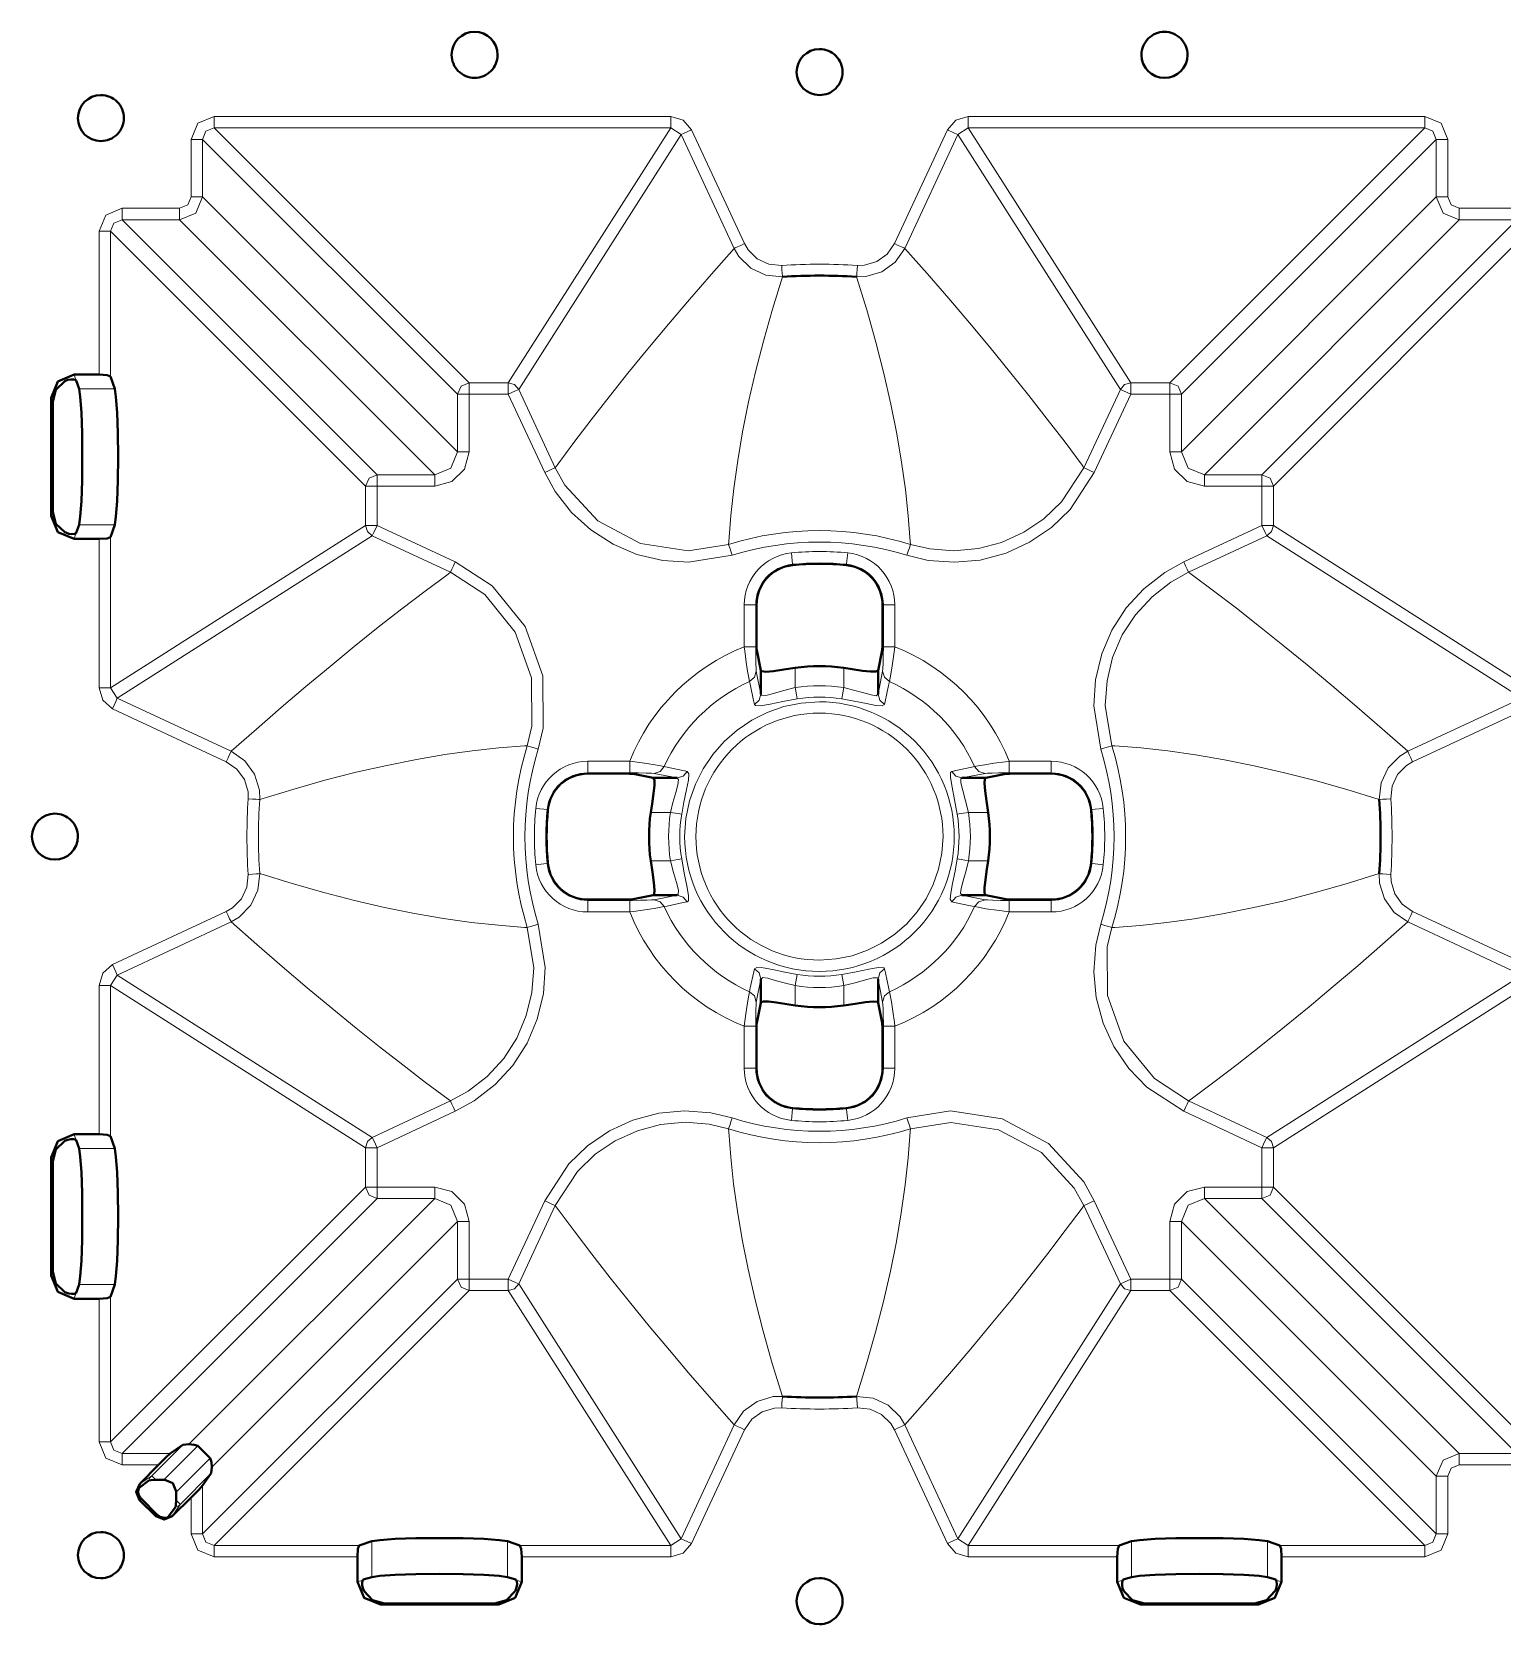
# Model space of a CAD drawing. Header units: millimetres. Extents: x 0 to 2941, y -405 to 1422.
# Drawn here: x 275.6 to 403.4, y 707.2 to 845.7 of the extents above; entities that cross this region are included whole.
import ezdxf

# ---------------------------------------------------------------- set-up
doc = ezdxf.new("R2010")
doc.units = ezdxf.units.MM
doc.layers.add('FINE', color=9, linetype='Continuous')
doc.layers.add('OUTLINE', color=7, linetype='Continuous')

msp = doc.modelspace()

# ---------------------------------------------------------------- linework, layer by layer
at = {"layer": 'FINE', "lineweight": 9}
for p, q in [((331.13, 838.34), (291.42, 838.34)), ((396.71, 838.34), (357.01, 838.34)), ((313.59, 815.17), (291.42, 837.34)), ((291.42, 837.34), (331.13, 837.34)), ((337.55, 827.28), (332.94, 837.18)), ((355.2, 837.18), (350.58, 827.28)), ((351.48, 826.86), (356.1, 836.76)), ((356.1, 836.76), (357.01, 837.34)), ((356.1, 836.76), (370.23, 814.59)), ((371.13, 815.17), (357.01, 837.34)), ((357.01, 837.34), (396.71, 837.34)), ((396.71, 837.34), (374.54, 815.17)), ((289.42, 836.34), (289.42, 831.33)), ((290.42, 836.34), (312.59, 814.17)), ((290.42, 831.33), (290.42, 836.34)), ((398.71, 831.33), (398.71, 836.34)), ((312.59, 809.16), (290.42, 831.33)), ((288.42, 830.34), (283.42, 830.34)), ((281.42, 828.34), (281.42, 815.88)), ((282.42, 828.34), (304.59, 806.17)), ((282.42, 815.72), (282.42, 828.34)), ((305.59, 807.17), (283.42, 829.34)), ((283.42, 829.34), (288.42, 829.34)), ((288.42, 829.34), (310.6, 807.17)), ((377.54, 807.17), (399.71, 829.34)), ((404.71, 829.34), (382.54, 807.17)), ((383.54, 806.17), (405.71, 828.34)), ((399.71, 829.34), (404.71, 829.34)), ((279.4, 815.4), (279.25, 815.88)), ((282.77, 814.64), (279.67, 814.64)), ((313.59, 815.17), (317, 815.17)), ((317.91, 814.59), (321.08, 807.78)), ((367.06, 807.78), (370.23, 814.59)), ((371.13, 815.17), (374.54, 815.17)), ((277.26, 813.87), (277.38, 813.52)), ((312.59, 809.16), (312.59, 814.17)), ((317, 814.17), (313.59, 814.17)), ((320.17, 807.36), (317, 814.17)), ((374.54, 814.17), (371.13, 814.17)), ((374.54, 809.16), (374.54, 814.17)), ((321.08, 807.78), (321.24, 808)), ((366.9, 808), (367.06, 807.78)), ((304.59, 802.76), (304.59, 806.17)), ((305.59, 807.17), (310.6, 807.17)), ((377.54, 807.17), (382.54, 807.17)), ((382.54, 806.17), (377.54, 806.17)), ((382.54, 802.76), (382.54, 806.17)), ((383.54, 806.17), (383.54, 802.76)), ((277.38, 803.94), (277.26, 803.59)), ((279.25, 801.58), (279.4, 802.06)), ((279.67, 802.82), (282.77, 802.82)), ((305.59, 802.76), (312.39, 799.58)), ((375.74, 799.58), (382.54, 802.76)), ((405.71, 788.63), (383.54, 802.76)), ((281.42, 801.58), (281.42, 788.63)), ((282.42, 788.63), (282.42, 801.75)), ((311.97, 798.68), (305.17, 801.85)), ((336.18, 801.36), (336.16, 801.11)), ((351.97, 801.11), (351.96, 801.36)), ((382.96, 801.85), (405.14, 787.73)), ((341.72, 799.3), (341.72, 799.38)), ((346.42, 799.38), (346.41, 799.3)), ((311.76, 798.52), (311.97, 798.68)), ((376.16, 798.68), (376.38, 798.52)), ((337.52, 792.2), (337.52, 795.84)), ((338.52, 795.84), (338.59, 795.84)), ((338.52, 795.84), (338.52, 792.2)), ((349.55, 795.84), (349.62, 795.84)), ((349.62, 792.2), (349.62, 795.84)), ((350.62, 795.84), (350.62, 792.2)), ((338.57, 790.08), (338.97, 788.08)), ((341.96, 788.65), (341.96, 790.37)), ((349.17, 788.08), (349.56, 790.08)), ((283, 787.73), (282.42, 788.63)), ((292.9, 783.11), (283, 787.73)), ((405.14, 787.73), (395.23, 783.11)), ((395.65, 782.2), (405.56, 786.82)), ((318.65, 783.59), (318.4, 783.58)), ((369.74, 783.58), (369.49, 783.59)), ((323.92, 782.24), (327.56, 782.24)), ((327.56, 781.24), (323.92, 781.24)), ((323.92, 781.17), (323.92, 781.24)), ((331.68, 780.79), (329.68, 781.18)), ((358.46, 781.18), (356.45, 780.79)), ((360.57, 782.24), (364.22, 782.24)), ((364.22, 781.24), (360.57, 781.24)), ((364.22, 781.24), (364.22, 781.17)), ((320.38, 778.04), (320.45, 778.03)), ((329.39, 777.79), (331.11, 777.79)), ((357.02, 777.79), (358.74, 777.79)), ((367.68, 778.03), (367.75, 778.04)), ((320.45, 773.35), (320.38, 773.34)), ((331.11, 773.59), (329.39, 773.59)), ((358.74, 773.59), (357.02, 773.59)), ((367.75, 773.34), (367.68, 773.35)), ((323.92, 770.14), (323.92, 770.21)), ((323.92, 770.14), (327.56, 770.14)), ((329.68, 770.2), (331.68, 770.59)), ((356.45, 770.59), (358.46, 770.2)), ((360.57, 770.14), (364.22, 770.14)), ((364.22, 770.21), (364.22, 770.14)), ((292.48, 769.18), (282.57, 764.56)), ((327.56, 769.14), (323.92, 769.14)), ((364.22, 769.14), (360.57, 769.14)), ((405.56, 764.56), (395.65, 769.18)), ((283, 763.65), (292.9, 768.27)), ((318.4, 767.8), (318.65, 767.79)), ((369.49, 767.79), (369.74, 767.8)), ((395.23, 768.27), (405.14, 763.65)), ((282.42, 762.75), (283, 763.65)), ((305.17, 749.53), (283, 763.65)), ((338.97, 763.3), (338.57, 761.3)), ((405.14, 763.65), (382.96, 749.53)), ((281.42, 762.75), (281.42, 749.8)), ((282.42, 762.75), (304.59, 748.62)), ((282.42, 749.63), (282.42, 762.75)), ((341.96, 761.01), (341.96, 762.73)), ((346.17, 762.73), (346.17, 761.01)), ((383.54, 748.62), (405.71, 762.75)), ((337.52, 755.54), (337.52, 759.19)), ((338.52, 759.19), (338.52, 755.54)), ((350.62, 759.19), (350.62, 755.54)), ((338.59, 755.54), (338.52, 755.54)), ((349.62, 755.54), (349.55, 755.54)), ((305.17, 749.53), (311.97, 752.7)), ((311.97, 752.7), (311.76, 752.86)), ((341.72, 752.01), (341.72, 752.08)), ((346.41, 752.08), (346.42, 752.01)), ((376.38, 752.86), (376.16, 752.7)), ((376.16, 752.7), (382.96, 749.53)), ((312.39, 751.8), (305.59, 748.62)), ((279.25, 749.8), (279.4, 749.32)), ((336.16, 750.27), (336.18, 750.02)), ((351.96, 750.02), (351.97, 750.27)), ((279.67, 748.56), (282.77, 748.56)), ((304.59, 745.21), (304.59, 748.62)), ((383.54, 748.62), (383.54, 745.21)), ((277.38, 747.44), (277.26, 747.79)), ((304.59, 745.21), (282.42, 723.04)), ((405.71, 723.04), (383.54, 745.21)), ((283.42, 722.04), (305.59, 744.22)), ((310.6, 744.22), (289.22, 722.84)), ((310.6, 744.22), (305.59, 744.22)), ((317, 737.21), (320.17, 744.02)), ((382.54, 744.22), (377.54, 744.22)), ((399.71, 722.04), (377.54, 744.22)), ((321.08, 743.6), (317.91, 736.79)), ((321.24, 743.38), (321.08, 743.6)), ((367.06, 743.6), (366.9, 743.38)), ((370.23, 736.79), (367.06, 743.6)), ((291.22, 720.84), (312.59, 742.22)), ((312.59, 737.21), (312.59, 742.22)), ((375.54, 742.22), (397.71, 720.05)), ((277.26, 737.51), (277.38, 737.86)), ((312.59, 737.21), (290.42, 715.04)), ((397.71, 715.04), (375.54, 737.21)), ((279.4, 735.98), (279.25, 735.5)), ((282.77, 736.74), (279.67, 736.74)), ((282.42, 723.04), (282.42, 735.67)), ((291.42, 714.04), (313.59, 736.22)), ((317, 736.22), (313.59, 736.22)), ((317, 736.22), (331.13, 714.04)), ((332.03, 714.62), (317.91, 736.79)), ((370.23, 736.79), (356.1, 714.62)), ((357.01, 714.04), (371.13, 736.22)), ((374.54, 736.22), (371.13, 736.22)), ((374.54, 736.22), (396.71, 714.04)), ((336.65, 724.52), (332.03, 714.62)), ((356.1, 714.62), (351.48, 724.52)), ((350.58, 724.1), (355.2, 714.2)), ((287.61, 722.04), (283.42, 722.04)), ((285.99, 720.09), (288.69, 722.8)), ((290.01, 722.7), (287.05, 719.74)), ((288.12, 718.67), (291.07, 721.63)), ((283.42, 721.05), (286.59, 721.05)), ((291.17, 720.31), (288.47, 717.61)), ((399.71, 721.05), (404.71, 721.05)), ((284.95, 719.4), (285.99, 720.09)), ((290.42, 715.04), (290.42, 719.24)), ((397.71, 720.05), (397.71, 715.04)), ((285.09, 718.08), (284.94, 717.98)), ((288.47, 717.61), (287.78, 716.57)), ((286.36, 716.57), (286.46, 716.72)), ((304.04, 714.04), (291.42, 714.04)), ((305.12, 714.4), (305.12, 711.29)), ((316.93, 711.29), (316.93, 714.4)), ((331.13, 714.04), (318.01, 714.04)), ((332.03, 714.62), (331.13, 714.04)), ((357.01, 714.04), (356.1, 714.62)), ((370.12, 714.04), (357.01, 714.04)), ((371.2, 711.29), (371.2, 714.4)), ((383.02, 714.4), (383.02, 711.29)), ((396.71, 714.04), (384.09, 714.04)), ((291.42, 713.05), (303.88, 713.05)), ((318.18, 713.05), (331.13, 713.05)), ((357.01, 713.05), (369.96, 713.05)), ((384.26, 713.05), (396.71, 713.05)), ((304.36, 711.03), (303.88, 710.87)), ((318.18, 710.87), (317.69, 711.03)), ((369.96, 710.87), (370.44, 711.03)), ((383.77, 711.03), (384.26, 710.87)), ((305.89, 708.89), (306.24, 709)), ((315.81, 709), (316.17, 708.89)), ((372.32, 709), (371.97, 708.89)), ((382.25, 708.89), (381.89, 709))]:
    msp.add_line(p, q, dxfattribs=at)
for points in [[(291.42, 838.34), (290.01, 837.75), (289.42, 836.34)], [(291.42, 837.34), (291.42, 837.65), (291.42, 838.34)], [(331.13, 837.34), (331.13, 837.65), (331.13, 838.34)], [(332.94, 837.18), (332.2, 838.02), (331.13, 838.34)], [(357.01, 838.34), (355.93, 838.02), (355.2, 837.18)], [(357.01, 838.34), (357.01, 837.65), (357.01, 837.34)], [(396.71, 838.34), (396.71, 837.65), (396.71, 837.34)], [(398.71, 836.34), (398.13, 837.75), (396.71, 838.34)], [(290.42, 836.34), (290.71, 837.05), (291.42, 837.34)], [(331.13, 837.34), (317, 815.17), (317.54, 815.01), (317.91, 814.59), (332.03, 836.76)], [(331.13, 837.34), (332.03, 836.76), (336.65, 826.86)], [(332.03, 836.76), (332.31, 836.89), (332.94, 837.18)], [(356.1, 836.76), (355.82, 836.89), (355.2, 837.18)], [(396.71, 837.34), (397.42, 837.05), (397.71, 836.34)], [(290.42, 836.34), (290.11, 836.34), (289.42, 836.34)], [(375.54, 814.17), (397.71, 836.34), (397.71, 831.33), (375.54, 809.16)], [(398.71, 836.34), (398.02, 836.34), (397.71, 836.34)], [(288.42, 829.34), (289.83, 829.92), (290.42, 831.33)], [(289.42, 831.33), (289.13, 830.63), (288.42, 830.34)], [(290.42, 831.33), (290.11, 831.33), (289.42, 831.33)], [(398.71, 831.33), (398.02, 831.33), (397.71, 831.33)], [(397.71, 831.33), (398.3, 829.92), (399.71, 829.34)], [(404.71, 830.34), (399.71, 830.34), (399, 830.63), (398.71, 831.33)], [(283.42, 830.34), (282.01, 829.75), (281.42, 828.34)], [(283.42, 829.34), (283.42, 829.65), (283.42, 830.34)], [(288.42, 829.34), (288.42, 829.65), (288.42, 830.34)], [(399.71, 830.34), (399.71, 829.65), (399.71, 829.34)], [(282.42, 828.34), (282.11, 828.34), (281.42, 828.34)], [(282.42, 828.34), (282.71, 829.05), (283.42, 829.34)], [(336.65, 826.86), (334.68, 824.62), (332.77, 822.42), (330.92, 820.25), (329.13, 818.11), (327.41, 816), (325.77, 813.95), (324.2, 811.94), (322.69, 809.96), (321.24, 808)], [(336.65, 826.86), (336.73, 826.9), (336.93, 826.99), (337.22, 827.12), (337.55, 827.28)], [(336.65, 826.86), (337.06, 826.16), (338.09, 825.14), (339.4, 824.52), (340.84, 824.38)], [(347.29, 824.38), (348.1, 824.4), (349.49, 824.81), (350.66, 825.67), (351.48, 826.86)], [(350.58, 827.28), (349.95, 826.36), (349.05, 825.71), (347.98, 825.39), (347.36, 825.37)], [(351.48, 826.86), (351.4, 826.9), (351.2, 826.99), (350.91, 827.12), (350.58, 827.28)], [(366.9, 808), (365.42, 809.99), (363.88, 812.01), (362.27, 814.07), (360.6, 816.15), (358.88, 818.26), (357.12, 820.37), (355.3, 822.5), (353.42, 824.66), (351.48, 826.86)], [(336.18, 801.36), (336.35, 803.62), (336.61, 805.97), (336.95, 808.4), (337.38, 810.91), (337.9, 813.5), (338.5, 816.12), (339.19, 818.8), (339.97, 821.56), (340.84, 824.38)], [(340.84, 824.38), (340.84, 824.47), (340.82, 824.69), (340.8, 825), (340.78, 825.37)], [(347.29, 824.38), (347.3, 824.47), (347.31, 824.69), (347.33, 825), (347.36, 825.37)], [(347.29, 824.38), (348.18, 821.51), (348.97, 818.71), (349.67, 815.97), (350.27, 813.32), (350.79, 810.73), (351.2, 808.27), (351.54, 805.88), (351.79, 803.58), (351.96, 801.36)], [(312.59, 814.17), (312.89, 814.87), (313.59, 815.17)], [(313.59, 815.17), (313.59, 814.85), (313.59, 814.17)], [(317, 815.17), (317, 814.85), (317, 814.17)], [(317.91, 814.59), (317.62, 814.46), (317, 814.17)], [(370.23, 814.59), (370.6, 815.01), (371.13, 815.17)], [(370.23, 814.59), (370.51, 814.46), (371.13, 814.17)], [(371.13, 815.17), (371.13, 814.85), (371.13, 814.17)], [(374.54, 815.17), (374.54, 814.85), (374.54, 814.17)], [(374.54, 815.17), (375.25, 814.87), (375.54, 814.17), (375.54, 809.16)], [(313.59, 814.17), (313.59, 809.16), (313.19, 807.66), (312.09, 806.57), (310.6, 806.17)], [(312.59, 814.17), (312.9, 814.17), (313.59, 814.17)], [(371.13, 814.17), (367.96, 807.36), (365.86, 804.15), (364.24, 802.59), (362.33, 801.29), (360.29, 800.35), (358.05, 799.75), (355.82, 799.55), (353.51, 799.72), (351.67, 800.16)], [(374.54, 814.17), (375.23, 814.17), (375.54, 814.17)], [(310.6, 807.17), (312.01, 807.75), (312.59, 809.16)], [(312.59, 809.16), (312.9, 809.16), (313.59, 809.16)], [(377.54, 806.17), (376.04, 806.57), (374.94, 807.66), (374.54, 809.16)], [(374.54, 809.16), (375.23, 809.16), (375.54, 809.16)], [(375.54, 809.16), (376.12, 807.75), (377.54, 807.17)], [(321.08, 807.78), (320.99, 807.75), (320.8, 807.65), (320.51, 807.52), (320.17, 807.36)], [(321.08, 807.78), (321.92, 806.26), (324.78, 803.16), (328.49, 801.18), (332.65, 800.55), (336.16, 801.11)], [(351.97, 801.11), (353.67, 800.71), (355.75, 800.54), (357.88, 800.74), (359.89, 801.27), (361.84, 802.16), (363.57, 803.33), (365.11, 804.81), (367.06, 807.78)], [(367.06, 807.78), (367.14, 807.75), (367.34, 807.65), (367.63, 807.52), (367.96, 807.36)], [(304.59, 806.17), (304.89, 806.87), (305.59, 807.17)], [(304.59, 806.17), (304.9, 806.17), (305.59, 806.17)], [(305.59, 807.17), (305.59, 806.85), (305.59, 806.17)], [(310.6, 806.17), (305.59, 806.17), (305.59, 802.76)], [(310.6, 807.17), (310.6, 806.85), (310.6, 806.17)], [(336.46, 800.16), (332.67, 799.55), (330.43, 799.7), (328.18, 800.24), (326.11, 801.12), (324.17, 802.37), (322.51, 803.89), (321.09, 805.71), (320.17, 807.36)], [(377.54, 806.17), (377.54, 806.85), (377.54, 807.17)], [(382.54, 806.17), (382.54, 806.85), (382.54, 807.17)], [(382.54, 807.17), (383.25, 806.87), (383.54, 806.17)], [(382.54, 806.17), (383.23, 806.17), (383.54, 806.17)], [(283, 787.73), (305.17, 801.85), (304.75, 802.22), (304.59, 802.76), (282.42, 788.63)], [(304.59, 802.76), (304.9, 802.76), (305.59, 802.76)], [(305.17, 801.85), (305.3, 802.13), (305.59, 802.76)], [(383.54, 802.76), (383.38, 802.22), (382.96, 801.85), (376.16, 798.68)], [(382.54, 802.76), (382.83, 802.13), (382.96, 801.85)], [(382.54, 802.76), (383.23, 802.76), (383.54, 802.76)], [(336.16, 801.11), (336.19, 801.02), (336.26, 800.81), (336.35, 800.51), (336.46, 800.16)], [(351.97, 801.11), (351.94, 801.02), (351.88, 800.81), (351.78, 800.51), (351.67, 800.16)], [(311.97, 798.68), (312.01, 798.76), (312.1, 798.96), (312.24, 799.25), (312.39, 799.58)], [(312.39, 799.58), (315.61, 797.49), (318.47, 793.96), (320, 789.68), (320.03, 785.13), (319.6, 783.3)], [(341.72, 799.38), (341.69, 799.68), (341.62, 800.37)], [(346.52, 800.37), (346.45, 799.68), (346.42, 799.38)], [(368.53, 783.3), (367.92, 787.08), (368.07, 789.33), (368.61, 791.58), (369.49, 793.65), (370.75, 795.59), (372.26, 797.25), (374.09, 798.67), (375.74, 799.58)], [(375.74, 799.58), (375.89, 799.25), (376.03, 798.96), (376.12, 798.76), (376.16, 798.68)], [(311.76, 798.52), (309.77, 797.04), (307.74, 795.5), (305.69, 793.9), (303.61, 792.23), (301.5, 790.5), (299.39, 788.74), (297.26, 786.92), (295.09, 785.05), (292.9, 783.11)], [(318.65, 783.59), (319.05, 785.29), (319.02, 789.5), (317.6, 793.47), (314.95, 796.74), (311.97, 798.68)], [(376.16, 798.68), (374.63, 797.83), (372.99, 796.56), (371.54, 794.98), (370.4, 793.23), (369.56, 791.27), (369.07, 789.24), (368.92, 787.1), (369.49, 783.59)], [(395.23, 783.11), (393, 785.08), (390.8, 786.99), (388.63, 788.84), (386.49, 790.63), (384.37, 792.35), (382.33, 793.98), (380.32, 795.56), (378.33, 797.07), (376.38, 798.52)], [(338.52, 795.84), (338.21, 795.84), (337.52, 795.84)], [(350.62, 795.84), (349.92, 795.84), (349.62, 795.84)], [(338.52, 792.2), (338.21, 792.2), (337.52, 792.2)], [(337.98, 789.18), (337.91, 789.5), (337.81, 790.07), (337.69, 790.87), (337.56, 791.86), (337.52, 792.2)], [(338.52, 792.2), (338.52, 791.96), (338.52, 791.26), (338.53, 790.7), (338.55, 790.3), (338.57, 790.08)], [(349.56, 790.08), (349.58, 790.29), (349.6, 790.77), (349.61, 791.44), (349.62, 792.2)], [(350.62, 792.2), (349.92, 792.2), (349.62, 792.2)], [(350.62, 792.2), (350.48, 791.12), (350.34, 790.16), (350.22, 789.49), (350.15, 789.18)], [(338.57, 790.08), (338.41, 789.55), (337.98, 789.18)], [(350.15, 789.18), (349.72, 789.55), (349.56, 790.08)], [(282.42, 788.63), (282.11, 788.63), (281.42, 788.63)], [(281.42, 788.63), (281.73, 787.56), (282.57, 786.82)], [(338.4, 787.19), (338.33, 787.54), (338.03, 788.94), (337.98, 789.18)], [(338.97, 788.08), (338.81, 787.56), (338.4, 787.19)], [(338.97, 788.08), (339.03, 787.98), (339.39, 787.97), (340.07, 788.14), (340.96, 788.4), (341.96, 788.65)], [(341.96, 788.65), (342.07, 788.01), (342.12, 787.67)], [(346.01, 787.67), (346.07, 788.01), (346.17, 788.65)], [(346.17, 788.65), (347.03, 788.44), (347.91, 788.19), (348.57, 788.01), (349, 787.95), (349.17, 788.08)], [(349.73, 787.19), (349.32, 787.56), (349.17, 788.08)], [(350.15, 789.18), (350.08, 788.84), (349.78, 787.44), (349.73, 787.19)], [(283, 787.73), (282.86, 787.44), (282.57, 786.82)], [(282.57, 786.82), (292.48, 782.2), (293.39, 781.57), (294.05, 780.67), (294.37, 779.6), (294.38, 778.98)], [(342.12, 787.67), (340.88, 787.45), (339.78, 787.22), (338.94, 787.07), (338.49, 787.1), (338.4, 787.19)], [(349.73, 787.19), (349.52, 787.06), (348.98, 787.1), (348.16, 787.26), (347.07, 787.48), (346.01, 787.67)], [(292.9, 783.11), (292.86, 783.03), (292.77, 782.83), (292.63, 782.54), (292.48, 782.2)], [(295.38, 778.91), (295.36, 779.73), (294.94, 781.11), (294.09, 782.28), (292.9, 783.11)], [(295.38, 778.91), (298.25, 779.8), (301.05, 780.59), (303.78, 781.29), (306.44, 781.89), (309.03, 782.41), (311.49, 782.83), (313.87, 783.16), (316.18, 783.41), (318.4, 783.58)], [(318.65, 783.59), (318.73, 783.57), (318.94, 783.5), (319.25, 783.41), (319.6, 783.3)], [(368.53, 783.3), (368.89, 783.41), (369.19, 783.5), (369.4, 783.57), (369.49, 783.59)], [(369.74, 783.58), (372, 783.41), (374.35, 783.15), (376.78, 782.81), (379.29, 782.38), (381.88, 781.85), (384.5, 781.25), (387.18, 780.56), (389.93, 779.78), (392.75, 778.91)], [(395.23, 783.11), (394.53, 782.7), (393.52, 781.67), (392.9, 780.36), (392.75, 778.91)], [(395.65, 782.2), (395.5, 782.54), (395.36, 782.83), (395.27, 783.03), (395.23, 783.11)], [(323.92, 781.24), (323.92, 781.55), (323.92, 782.24)], [(327.56, 781.24), (327.56, 781.55), (327.56, 782.24)], [(327.56, 782.24), (328.64, 782.1), (329.6, 781.96), (330.27, 781.84), (330.57, 781.78)], [(329.68, 781.18), (329.46, 781.2), (328.99, 781.22), (328.32, 781.24), (327.56, 781.24)], [(329.68, 781.18), (330.21, 781.35), (330.57, 781.78)], [(330.57, 781.78), (330.92, 781.7), (332.32, 781.41), (332.56, 781.36)], [(331.68, 780.79), (332.2, 780.95), (332.56, 781.36)], [(332.56, 781.36), (332.69, 781.14), (332.66, 780.6), (332.5, 779.78), (332.27, 778.69), (332.08, 777.64)], [(356.05, 777.64), (355.82, 778.88), (355.59, 779.98), (355.45, 780.82), (355.47, 781.27), (355.57, 781.36)], [(355.57, 781.36), (355.92, 781.43), (357.31, 781.73), (357.56, 781.78)], [(355.57, 781.36), (355.93, 780.95), (356.45, 780.79)], [(357.56, 781.78), (357.87, 781.85), (358.44, 781.94), (359.24, 782.07), (360.24, 782.2), (360.57, 782.24)], [(358.46, 781.18), (357.92, 781.35), (357.56, 781.78)], [(360.57, 781.24), (360.34, 781.24), (359.64, 781.23), (359.08, 781.22), (358.68, 781.2), (358.46, 781.18)], [(360.57, 781.24), (360.57, 781.55), (360.57, 782.24)], [(364.22, 781.24), (364.22, 781.55), (364.22, 782.24)], [(331.11, 777.79), (331.32, 778.65), (331.57, 779.53), (331.75, 780.19), (331.8, 780.62), (331.68, 780.79)], [(356.45, 780.79), (356.36, 780.73), (356.35, 780.37), (356.52, 779.69), (356.77, 778.8), (357.02, 777.79)], [(295.38, 778.91), (295.29, 778.92), (295.07, 778.94), (294.75, 778.96), (294.38, 778.98)], [(393.75, 778.98), (393.38, 778.96), (393.06, 778.94), (392.84, 778.92), (392.75, 778.91)], [(320.38, 778.04), (320.08, 778.07), (319.39, 778.14)], [(332.08, 777.64), (331.74, 777.69), (331.11, 777.79)], [(356.05, 777.64), (356.39, 777.69), (357.02, 777.79)], [(367.75, 778.04), (368.05, 778.07), (368.75, 778.14)], [(320.38, 773.34), (320.08, 773.31), (319.39, 773.24)], [(332.08, 773.75), (332.31, 772.5), (332.54, 771.4), (332.68, 770.56), (332.66, 770.11), (332.56, 770.03), (332.21, 769.95), (330.82, 769.65), (330.57, 769.6)], [(332.08, 773.75), (331.74, 773.69), (331.11, 773.59)], [(331.68, 770.59), (331.78, 770.65), (331.79, 771.02), (331.62, 771.69), (331.36, 772.58), (331.11, 773.59)], [(355.57, 770.03), (355.44, 770.24), (355.48, 770.78), (355.64, 771.6), (355.86, 772.69), (356.05, 773.75)], [(356.05, 773.75), (356.39, 773.69), (357.02, 773.59)], [(357.02, 773.59), (356.82, 772.73), (356.56, 771.85), (356.38, 771.19), (356.33, 770.76), (356.45, 770.59)], [(367.75, 773.34), (368.05, 773.31), (368.75, 773.24)], [(294.38, 772.4), (294.27, 771.29), (293.8, 770.29), (293.02, 769.49), (292.48, 769.18)], [(292.9, 768.27), (293.6, 768.68), (294.62, 769.72), (295.23, 771.03), (295.38, 772.47)], [(295.38, 772.47), (295.29, 772.46), (295.07, 772.45), (294.75, 772.42), (294.38, 772.4)], [(318.4, 767.8), (316.14, 767.98), (313.79, 768.23), (311.36, 768.57), (308.84, 769.01), (306.25, 769.53), (303.64, 770.13), (300.95, 770.82), (298.2, 771.6), (295.38, 772.47)], [(392.75, 772.47), (389.88, 771.58), (387.08, 770.79), (384.35, 770.09), (381.69, 769.49), (379.11, 768.97), (376.64, 768.55), (374.26, 768.22), (371.96, 767.97), (369.74, 767.8)], [(393.75, 772.4), (393.38, 772.42), (393.06, 772.45), (392.84, 772.46), (392.75, 772.47)], [(392.75, 772.47), (392.78, 771.65), (393.19, 770.27), (394.04, 769.1), (395.23, 768.27)], [(395.65, 769.18), (394.74, 769.81), (394.09, 770.71), (393.77, 771.78), (393.75, 772.4)], [(323.92, 769.14), (323.92, 769.83), (323.92, 770.14)], [(327.56, 770.14), (327.79, 770.14), (328.49, 770.15), (329.05, 770.16), (329.46, 770.18), (329.68, 770.2)], [(327.56, 769.14), (327.56, 769.83), (327.56, 770.14)], [(330.57, 769.6), (330.21, 770.03), (329.68, 770.2)], [(332.56, 770.03), (332.2, 770.43), (331.68, 770.59)], [(355.57, 770.03), (355.93, 770.43), (356.45, 770.59)], [(357.56, 769.6), (357.92, 770.03), (358.46, 770.2)], [(358.46, 770.2), (358.67, 770.18), (359.14, 770.16), (359.82, 770.14), (360.57, 770.14)], [(360.57, 769.14), (360.57, 769.83), (360.57, 770.14)], [(364.22, 770.14), (364.22, 769.83), (364.22, 769.14)], [(292.9, 768.27), (292.86, 768.36), (292.77, 768.55), (292.63, 768.84), (292.48, 769.18)], [(330.57, 769.6), (330.26, 769.54), (329.69, 769.44), (328.89, 769.31), (327.89, 769.18), (327.56, 769.14)], [(357.56, 769.6), (357.21, 769.68), (355.82, 769.97), (355.57, 770.03)], [(360.57, 769.14), (359.49, 769.28), (358.54, 769.42), (357.86, 769.54), (357.56, 769.6)], [(395.65, 769.18), (395.5, 768.84), (395.36, 768.55), (395.27, 768.36), (395.23, 768.27)], [(292.9, 768.27), (295.13, 766.3), (297.33, 764.39), (299.51, 762.54), (301.65, 760.76), (303.76, 759.03), (305.8, 757.4), (307.82, 755.83), (309.8, 754.31), (311.76, 752.86)], [(311.97, 752.7), (313.5, 753.55), (315.15, 754.82), (316.6, 756.4), (317.73, 758.15), (318.57, 760.12), (319.06, 762.14), (319.21, 764.28), (318.65, 767.79)], [(319.6, 768.08), (320.21, 764.3), (320.06, 762.05), (319.52, 759.8), (318.64, 757.73), (317.39, 755.79), (315.87, 754.13), (314.04, 752.71), (312.39, 751.8)], [(318.65, 767.79), (318.73, 767.81), (318.94, 767.88), (319.25, 767.97), (319.6, 768.08)], [(377.54, 745.21), (382.54, 745.21), (382.54, 748.62), (375.74, 751.8), (372.53, 753.89), (370.97, 755.51), (369.66, 757.43), (368.73, 759.47), (368.13, 761.7), (367.92, 763.94), (368.1, 766.25), (368.53, 768.08)], [(368.53, 768.08), (368.89, 767.97), (369.19, 767.88), (369.4, 767.81), (369.49, 767.79)], [(369.49, 767.79), (369.09, 766.09), (369.11, 761.88), (370.53, 757.91), (373.19, 754.64), (376.16, 752.7)], [(376.38, 752.86), (378.37, 754.34), (380.39, 755.88), (382.44, 757.49), (384.52, 759.15), (386.64, 760.88), (388.74, 762.64), (390.88, 764.46), (393.04, 766.33), (395.23, 768.27)], [(282.57, 764.56), (281.73, 763.82), (281.42, 762.75)], [(283, 763.65), (282.86, 763.94), (282.57, 764.56)], [(337.98, 762.2), (338.05, 762.54), (338.35, 763.94), (338.4, 764.19), (338.62, 764.32), (339.16, 764.28), (339.97, 764.12), (341.06, 763.9), (342.12, 763.71)], [(338.4, 764.19), (338.81, 763.83), (338.97, 763.3)], [(341.96, 762.73), (341.11, 762.94), (340.22, 763.19), (339.57, 763.37), (339.13, 763.43), (338.97, 763.3)], [(342.12, 763.71), (342.07, 763.37), (341.96, 762.73)], [(346.01, 763.71), (347.25, 763.93), (348.35, 764.16), (349.19, 764.31), (349.65, 764.28), (349.73, 764.19)], [(346.01, 763.71), (346.07, 763.37), (346.17, 762.73)], [(349.56, 761.3), (349.17, 763.3), (349.1, 763.4), (348.74, 763.41), (348.07, 763.24), (347.18, 762.98), (346.17, 762.73)], [(349.17, 763.3), (349.32, 763.83), (349.73, 764.19)], [(349.73, 764.19), (349.81, 763.84), (350.1, 762.44), (350.15, 762.2)], [(282.42, 762.75), (282.11, 762.75), (281.42, 762.75)], [(337.52, 759.19), (337.66, 760.27), (337.8, 761.22), (337.91, 761.89), (337.98, 762.2)], [(337.98, 762.2), (338.41, 761.83), (338.57, 761.3)], [(349.56, 761.3), (349.72, 761.83), (350.15, 762.2)], [(350.15, 762.2), (350.22, 761.89), (350.32, 761.31), (350.44, 760.52), (350.58, 759.52), (350.62, 759.19)], [(338.57, 761.3), (338.55, 761.09), (338.53, 760.61), (338.52, 759.94), (338.52, 759.19)], [(349.62, 755.54), (349.62, 759.19), (349.62, 759.42), (349.61, 760.12), (349.6, 760.68), (349.58, 761.08), (349.56, 761.3)], [(337.52, 759.19), (338.21, 759.19), (338.52, 759.19)], [(349.62, 759.19), (349.92, 759.19), (350.62, 759.19)], [(337.52, 755.54), (338.21, 755.54), (338.52, 755.54)], [(349.62, 755.54), (349.92, 755.54), (350.62, 755.54)], [(311.97, 752.7), (312.01, 752.62), (312.1, 752.42), (312.24, 752.13), (312.39, 751.8)], [(375.74, 751.8), (375.89, 752.13), (376.03, 752.42), (376.12, 752.62), (376.16, 752.7)], [(320.17, 744.02), (322.27, 747.23), (323.89, 748.79), (325.8, 750.09), (327.84, 751.03), (330.08, 751.63), (332.32, 751.83), (334.62, 751.66), (336.46, 751.22)], [(336.16, 750.27), (334.46, 750.67), (332.39, 750.84), (330.25, 750.64), (328.24, 750.11), (326.29, 749.22), (324.57, 748.06), (323.02, 746.57), (321.08, 743.6)], [(336.46, 751.22), (336.35, 750.87), (336.26, 750.57), (336.19, 750.36), (336.16, 750.27)], [(341.72, 752.01), (341.69, 751.7), (341.62, 751.01)], [(346.42, 752.01), (346.45, 751.7), (346.52, 751.01)], [(351.67, 751.22), (355.46, 751.83), (359.96, 751.15), (363.97, 749.01), (367.05, 745.67), (367.96, 744.02), (371.13, 737.21)], [(351.67, 751.22), (351.78, 750.87), (351.88, 750.57), (351.94, 750.36), (351.97, 750.27)], [(367.06, 743.6), (366.21, 745.12), (363.36, 748.22), (359.64, 750.2), (355.48, 750.83), (351.97, 750.27)], [(304.59, 748.62), (304.75, 749.16), (305.17, 749.53)], [(305.17, 749.53), (305.3, 749.25), (305.59, 748.62)], [(340.84, 727), (339.96, 729.87), (339.17, 732.67), (338.47, 735.41), (337.86, 738.07), (337.35, 740.65), (336.93, 743.11), (336.6, 745.5), (336.35, 747.8), (336.18, 750.02)], [(351.96, 750.02), (351.78, 747.76), (351.53, 745.41), (351.18, 742.98), (350.75, 740.47), (350.23, 737.88), (349.63, 735.26), (348.94, 732.58), (348.16, 729.82), (347.29, 727)], [(382.54, 748.62), (382.83, 749.25), (382.96, 749.53)], [(382.96, 749.53), (383.38, 749.16), (383.54, 748.62)], [(304.59, 748.62), (304.9, 748.62), (305.59, 748.62)], [(305.59, 748.62), (305.59, 745.21), (310.6, 745.21)], [(382.54, 748.62), (383.23, 748.62), (383.54, 748.62)], [(304.59, 745.21), (304.9, 745.21), (305.59, 745.21)], [(305.59, 744.22), (304.89, 744.51), (304.59, 745.21)], [(305.59, 744.22), (305.59, 744.53), (305.59, 745.21)], [(310.6, 745.21), (312.09, 744.81), (313.19, 743.72), (313.59, 742.22)], [(310.6, 744.22), (310.6, 744.53), (310.6, 745.21)], [(371.13, 737.21), (374.54, 737.21), (374.54, 742.22), (374.94, 743.72), (376.04, 744.81), (377.54, 745.21)], [(377.54, 745.21), (377.54, 744.53), (377.54, 744.22)], [(382.54, 745.21), (382.54, 744.53), (382.54, 744.22)], [(382.54, 745.21), (383.23, 745.21), (383.54, 745.21)], [(383.54, 745.21), (383.25, 744.51), (382.54, 744.22)], [(312.59, 742.22), (312.01, 743.63), (310.6, 744.22)], [(320.17, 744.02), (320.51, 743.86), (320.8, 743.73), (320.99, 743.64), (321.08, 743.6)], [(367.96, 744.02), (367.63, 743.86), (367.34, 743.73), (367.14, 743.64), (367.06, 743.6)], [(377.54, 744.22), (376.12, 743.63), (375.54, 742.22)], [(382.54, 744.22), (404.71, 722.04), (399.71, 722.04)], [(321.24, 743.38), (322.72, 741.39), (324.26, 739.37), (325.86, 737.32), (327.53, 735.23), (329.26, 733.12), (331.01, 731.01), (332.83, 728.88), (334.71, 726.72), (336.65, 724.52)], [(351.48, 724.52), (353.46, 726.76), (355.37, 728.96), (357.22, 731.13), (359, 733.27), (360.73, 735.38), (362.36, 737.43), (363.93, 739.44), (365.44, 741.43), (366.9, 743.38)], [(312.59, 742.22), (312.9, 742.22), (313.59, 742.22)], [(313.59, 742.22), (313.59, 737.21), (317, 737.21)], [(374.54, 742.22), (375.23, 742.22), (375.54, 742.22)], [(375.54, 742.22), (375.54, 737.21), (375.25, 736.51), (374.54, 736.22)], [(312.59, 737.21), (312.9, 737.21), (313.59, 737.21)], [(313.59, 736.22), (312.89, 736.51), (312.59, 737.21)], [(313.59, 737.21), (313.59, 736.53), (313.59, 736.22)], [(317, 737.21), (317, 736.53), (317, 736.22)], [(317, 737.21), (317.62, 736.92), (317.91, 736.79)], [(371.13, 737.21), (370.51, 736.92), (370.23, 736.79)], [(371.13, 737.21), (371.13, 736.53), (371.13, 736.22)], [(374.54, 737.21), (374.54, 736.53), (374.54, 736.22)], [(374.54, 737.21), (375.23, 737.21), (375.54, 737.21)], [(281.42, 735.5), (281.42, 723.04), (282.01, 721.63), (283.42, 721.05)], [(317.91, 736.79), (317.54, 736.37), (317, 736.22)], [(371.13, 736.22), (370.6, 736.37), (370.23, 736.79)], [(332.94, 714.2), (337.55, 724.1), (338.19, 725.02), (339.09, 725.67), (340.15, 725.99), (340.78, 726.01)], [(340.84, 727), (340.03, 726.98), (338.64, 726.57), (337.47, 725.71), (336.65, 724.52)], [(340.78, 726.01), (340.8, 726.38), (340.82, 726.69), (340.84, 726.91), (340.84, 727)], [(347.36, 726.01), (347.33, 726.38), (347.31, 726.69), (347.3, 726.91), (347.29, 727)], [(351.48, 724.52), (351.07, 725.22), (350.04, 726.24), (348.73, 726.86), (347.29, 727)], [(347.36, 726.01), (348.46, 725.89), (349.47, 725.42), (350.26, 724.64), (350.58, 724.1)], [(337.55, 724.1), (337.22, 724.26), (336.93, 724.39), (336.73, 724.49), (336.65, 724.52)], [(350.58, 724.1), (350.91, 724.26), (351.2, 724.39), (351.4, 724.49), (351.48, 724.52)], [(282.42, 723.04), (282.11, 723.04), (281.42, 723.04)], [(283.42, 722.04), (282.71, 722.33), (282.42, 723.04)], [(283.42, 722.04), (283.42, 721.73), (283.42, 721.05)], [(399.71, 722.04), (398.3, 721.46), (397.71, 720.05)], [(399.71, 721.05), (399.71, 721.73), (399.71, 722.04)], [(398.71, 715.04), (398.71, 720.05), (399, 720.75), (399.71, 721.05)], [(285.99, 720.09), (285.84, 719.91), (285.74, 719.69)], [(286.35, 719.73), (286.09, 719.99), (285.99, 720.09)], [(398.71, 720.05), (398.02, 720.05), (397.71, 720.05)], [(288.47, 717.61), (288.28, 717.46), (288.06, 717.37)], [(288.47, 717.61), (288.37, 717.71), (288.11, 717.97)], [(289.42, 718.22), (289.42, 715.04), (290.01, 713.63), (291.42, 713.05)], [(289.42, 715.04), (290.11, 715.04), (290.42, 715.04)], [(291.42, 714.04), (290.71, 714.33), (290.42, 715.04)], [(397.71, 715.04), (397.42, 714.33), (396.71, 714.04)], [(396.71, 713.05), (398.13, 713.63), (398.71, 715.04)], [(398.71, 715.04), (398.02, 715.04), (397.71, 715.04)], [(291.42, 713.05), (291.42, 713.73), (291.42, 714.04)], [(331.13, 713.05), (332.2, 713.36), (332.94, 714.2)], [(331.13, 713.05), (331.13, 713.73), (331.13, 714.04)], [(332.94, 714.2), (332.31, 714.49), (332.03, 714.62)], [(355.2, 714.2), (355.82, 714.49), (356.1, 714.62)], [(355.2, 714.2), (355.93, 713.36), (357.01, 713.05)], [(357.01, 713.05), (357.01, 713.73), (357.01, 714.04)], [(396.71, 713.05), (396.71, 713.73), (396.71, 714.04)]]:
    msp.add_lwpolyline(points, dxfattribs=at)
for points in [[(347.36, 825.37, 0.033099), (340.78, 825.37), (339.67, 825.49), (338.66, 825.96), (337.87, 826.74), (337.55, 827.28)], [(351.97, 801.11, 0.151876), (336.16, 801.11)], [(351.67, 800.16, 0.151862), (336.46, 800.16)], [(341.62, 800.37, 0.385498), (337.52, 795.84)], [(341.72, 799.38, 0.385549), (338.52, 795.84)], [(346.52, 800.37, 0.049529), (341.62, 800.37)], [(346.42, 799.38, 0.049515), (341.72, 799.38)], [(349.62, 795.84, 0.385524), (346.42, 799.38)], [(350.62, 795.84, 0.38553), (346.52, 800.37)], [(337.52, 792.2, 0.206663), (327.56, 782.24)], [(360.57, 782.24, 0.206656), (350.62, 792.2)], [(346.17, 790.37), (346.17, 788.65, 0.080657), (341.96, 788.65)], [(337.98, 789.18, 0.182777), (330.57, 781.78)], [(357.56, 781.78, 0.182768), (350.15, 789.18)], [(346.01, 787.67, 0.080565), (342.12, 787.67)], [(318.65, 783.59, 0.151871), (318.65, 767.79)], [(319.6, 783.3, 0.151875), (319.6, 768.08)], [(368.53, 768.08, 0.15187), (368.53, 783.3)], [(369.49, 767.79, 0.151871), (369.49, 783.59)], [(323.92, 782.24, 0.385527), (319.39, 778.14)], [(323.92, 781.24, 0.385528), (320.38, 778.04)], [(368.75, 778.14, 0.385511), (364.22, 782.24)], [(367.75, 778.04, 0.385484), (364.22, 781.24)], [(393.75, 772.4, 0.033069), (393.75, 778.98), (393.86, 780.09), (394.34, 781.09), (395.12, 781.89), (395.65, 782.2)], [(294.38, 778.98, 0.033071), (294.38, 772.4)], [(295.38, 778.91, 0.033086), (295.38, 772.47)], [(319.39, 778.14, 0.049516), (319.39, 773.24)], [(320.38, 778.04, 0.049515), (320.38, 773.34)], [(331.11, 777.79, 0.080641), (331.11, 773.59)], [(332.08, 777.64, 0.080573), (332.08, 773.75)], [(356.05, 773.75, 0.080633), (356.05, 777.64)], [(357.02, 773.59, 0.080606), (357.02, 777.79)], [(367.75, 773.34, 0.049487), (367.75, 778.04)], [(368.75, 773.24, 0.049516), (368.75, 778.14)], [(319.39, 773.24, 0.385531), (323.92, 769.14)], [(320.38, 773.34, 0.38553), (323.92, 770.14)], [(364.22, 770.14, 0.385528), (367.75, 773.34)], [(364.22, 769.14, 0.385523), (368.75, 773.24)], [(327.56, 769.14, 0.206666), (337.52, 759.19)], [(330.57, 769.6, 0.182791), (337.98, 762.2)], [(350.15, 762.2, 0.182768), (357.56, 769.6)], [(350.62, 759.19, 0.206651), (360.57, 769.14)], [(342.12, 763.71, 0.08063), (346.01, 763.71)], [(341.96, 762.73, 0.080606), (346.17, 762.73)], [(337.52, 755.54, 0.38553), (341.62, 751.01)], [(338.52, 755.54, 0.38552), (341.72, 752.01)], [(346.42, 752.01, 0.385545), (349.62, 755.54)], [(346.52, 751.01, 0.385498), (350.62, 755.54)], [(336.46, 751.22, 0.151867), (351.67, 751.22)], [(341.62, 751.01, 0.049473), (346.52, 751.01)], [(341.72, 752.01, 0.04946), (346.42, 752.01)], [(336.16, 750.27, 0.151872), (351.97, 750.27)], [(340.78, 726.01, 0.033059), (347.36, 726.01)]]:
    msp.add_lwpolyline(points, format="xyb", dxfattribs=at)
for points in [[(332.34, 775.69, 0.41421), (344.07, 763.96, 0.414217), (355.79, 775.69, 0.414215), (344.07, 787.42), (342.48, 787.31), (340.96, 787), (339.52, 786.49), (338.17, 785.81), (336.92, 784.96), (335.79, 783.97), (334.8, 782.84), (333.95, 781.59), (333.27, 780.24), (332.76, 778.79), (332.45, 777.27)], [(354.81, 775.69, 0.414214), (344.07, 786.43, 0.414212), (333.32, 775.69, 0.414215), (344.07, 764.95), (345.52, 765.05), (346.91, 765.33), (348.23, 765.8), (349.47, 766.42), (350.61, 767.2), (351.65, 768.11), (352.56, 769.14), (353.33, 770.29), (353.96, 771.53), (354.42, 772.85), (354.71, 774.24)]]:
    msp.add_lwpolyline(points, format="xyb", close=True, dxfattribs=at)
at = {"layer": 'OUTLINE', "lineweight": 40}
for p, q in [((279.25, 815.88), (281.42, 815.88)), ((282.42, 815.72), (282.77, 814.64)), ((277.26, 803.59), (277.26, 813.87)), ((279.43, 802.1), (279.4, 802.06)), ((279.67, 802.82), (279.43, 802.1)), ((282.77, 802.82), (282.42, 801.75)), ((281.42, 801.58), (279.25, 801.58)), ((338.59, 795.84), (338.59, 792.93)), ((349.55, 795.84), (349.55, 792.93)), ((338.62, 791.9), (338.97, 790.15)), ((338.97, 790.15), (338.97, 788.08)), ((349.17, 788.08), (349.17, 790.15)), ((323.92, 781.17), (326.83, 781.17)), ((327.85, 781.14), (329.6, 780.79)), ((360.28, 781.14), (358.53, 780.79)), ((364.22, 781.17), (361.31, 781.17)), ((331.68, 780.79), (329.6, 780.79)), ((358.53, 780.79), (356.45, 780.79)), ((323.92, 770.21), (326.83, 770.21)), ((327.85, 770.24), (329.6, 770.59)), ((329.6, 770.59), (331.68, 770.59)), ((356.45, 770.59), (358.53, 770.59)), ((364.22, 770.21), (361.31, 770.21)), ((338.97, 763.3), (338.97, 761.23)), ((349.17, 761.23), (349.17, 763.3)), ((349.52, 759.48), (349.17, 761.23)), ((338.59, 755.54), (338.59, 758.45)), ((349.55, 755.54), (349.55, 758.45)), ((281.42, 749.8), (279.25, 749.8)), ((279.4, 749.32), (279.43, 749.28)), ((282.42, 749.63), (282.77, 748.56)), ((277.26, 747.79), (277.26, 737.51)), ((279.25, 735.5), (281.42, 735.5)), ((279.43, 736.02), (279.4, 735.98)), ((279.67, 736.74), (279.43, 736.02)), ((282.77, 736.74), (282.42, 735.67)), ((288.69, 722.8), (287.61, 722.04)), ((288.69, 722.8), (289.22, 722.84)), ((290.01, 722.7), (291.07, 721.63)), ((286.59, 721.05), (284.95, 719.4)), ((290.42, 719.24), (291.17, 720.31)), ((291.22, 720.84), (291.17, 720.31)), ((284.9, 719.06), (285.74, 719.69)), ((286.35, 719.73), (287.05, 719.74)), ((287.05, 719.74), (287.12, 719.74)), ((284.94, 717.98), (286.36, 716.57)), ((285.12, 718.06), (285.09, 718.08)), ((285.12, 718.06), (286.43, 716.74)), ((287.78, 716.57), (289.42, 718.22)), ((288.12, 718.67), (288.11, 717.97)), ((288.12, 718.74), (288.12, 718.67)), ((286.46, 716.72), (286.43, 716.74)), ((288.06, 717.37), (287.43, 716.52)), ((304.04, 714.04), (305.12, 714.4)), ((316.93, 714.4), (318.01, 714.04)), ((370.12, 714.04), (371.2, 714.4)), ((383.02, 714.4), (384.09, 714.04)), ((303.88, 710.87), (303.88, 713.05)), ((318.18, 713.05), (318.18, 710.87)), ((369.96, 713.05), (369.96, 710.87)), ((384.26, 710.87), (384.26, 713.05)), ((304.36, 711.03), (304.39, 711.06)), ((304.39, 711.06), (305.12, 711.29)), ((316.93, 711.29), (317.66, 711.06)), ((317.66, 711.06), (317.69, 711.03)), ((370.44, 711.03), (370.48, 711.06)), ((383.02, 711.29), (383.74, 711.06)), ((383.74, 711.06), (383.77, 711.03)), ((316.17, 708.89), (305.89, 708.89)), ((315.81, 709), (306.24, 709)), ((371.97, 708.89), (382.25, 708.89))]:
    msp.add_line(p, q, dxfattribs=at)
for points in [[(316.07, 843.69, 0.414201), (314.07, 845.69, 0.414207), (312.07, 843.69, 0.41422), (314.07, 841.69, 0.414226)], [(372.07, 843.69, 0.414201), (374.07, 841.69, 0.414207), (376.07, 843.69, 0.41422), (374.07, 845.69, 0.414226)], [(346.07, 842.19, 0.414226), (344.07, 844.19, 0.414195), (342.07, 842.19, 0.414207), (344.07, 840.19, 0.414226)], [(279.57, 838.19, 0.414201), (281.57, 836.19, 0.414226), (283.57, 838.19, 0.414226), (281.57, 840.19, 0.414201)], [(275.57, 775.69, 0.414201), (277.57, 773.69, 0.414207), (279.57, 775.69, 0.414245), (277.57, 777.69, 0.414201)], [(283.57, 713.19, 0.414226), (281.57, 715.19, 0.414201), (279.57, 713.19, 0.414201), (281.57, 711.19, 0.414226)], [(342.07, 709.19, 0.414207), (344.07, 707.19, 0.414226), (346.07, 709.19, 0.414226), (344.07, 711.19, 0.414195)]]:
    msp.add_lwpolyline(points, format="xyb", close=True, dxfattribs=at)
for points in [[(347.29, 824.38, 0.033094), (340.84, 824.38)], [(341.72, 799.3, 0.385499), (338.59, 795.84)], [(349.55, 795.84, 0.385525), (346.41, 799.3, 0.049503), (341.72, 799.3)], [(346.17, 790.37, 0.071261), (341.96, 790.37)], [(323.92, 781.17, 0.385525), (320.45, 778.03, 0.049497), (320.45, 773.35)], [(367.68, 778.03, 0.385518), (364.22, 781.17)], [(358.74, 773.59, 0.071259), (358.74, 777.79), (358.59, 778.79), (358.47, 779.68), (358.41, 780.35), (358.45, 780.72), (358.53, 780.79)], [(392.75, 772.47, 0.033054), (392.75, 778.91)], [(329.39, 777.79, 0.071313), (329.39, 773.59)], [(367.68, 773.35, 0.049544), (367.68, 778.03)], [(320.45, 773.35, 0.385514), (323.92, 770.21)], [(364.22, 770.21, 0.385521), (367.68, 773.35)], [(341.96, 761.01, 0.071268), (346.17, 761.01)], [(338.59, 755.54, 0.385539), (341.72, 752.08)], [(346.41, 752.08, 0.38554), (349.55, 755.54)], [(341.72, 752.08, 0.049497), (346.41, 752.08)], [(340.84, 727, 0.033056), (347.29, 727)]]:
    msp.add_lwpolyline(points, format="xyb", dxfattribs=at)
for points in [[(279.25, 815.88), (277.84, 815.29), (277.26, 813.87)], [(281.42, 815.88), (282.11, 815.83), (282.42, 815.72)], [(277.38, 803.94), (277.38, 813.52), (277.66, 814.56), (278.43, 815.3)], [(278.43, 815.3), (278.7, 815.41), (278.97, 815.46), (279.18, 815.46), (279.34, 815.42), (279.4, 815.4), (279.43, 815.36)], [(279.43, 815.36), (279.67, 814.64), (279.78, 813.93), (279.87, 812.59), (279.93, 810.78), (279.95, 808.73), (279.93, 806.68), (279.87, 804.87), (279.78, 803.53), (279.67, 802.82)], [(282.77, 814.64), (282.88, 813.93), (282.98, 812.59), (283.04, 810.78), (283.06, 808.73), (283.04, 806.68), (282.98, 804.87), (282.88, 803.53), (282.77, 802.82)], [(277.26, 803.59), (277.84, 802.17), (279.25, 801.58)], [(278.43, 802.16), (277.66, 802.9), (277.38, 803.94)], [(279.4, 802.06), (279.27, 802.02), (279.04, 802), (278.77, 802.03), (278.51, 802.13), (278.43, 802.16)], [(282.42, 801.75), (282.11, 801.63), (281.42, 801.58)], [(338.62, 791.9), (338.6, 792.01), (338.6, 792.22), (338.59, 792.5), (338.59, 792.84), (338.59, 792.93)], [(349.52, 791.9), (349.53, 792.01), (349.54, 792.22), (349.54, 792.5), (349.55, 792.84), (349.55, 792.93)], [(349.52, 791.9), (349.17, 790.15), (348.98, 790.04), (348.51, 790.04), (347.81, 790.12), (346.91, 790.26), (346.17, 790.37)], [(341.96, 790.37), (340.96, 790.22), (340.07, 790.09), (339.41, 790.03), (339.04, 790.07), (338.97, 790.15)], [(327.85, 781.14), (327.74, 781.15), (327.54, 781.16), (327.26, 781.17), (326.92, 781.17), (326.83, 781.17)], [(360.28, 781.14), (360.39, 781.15), (360.59, 781.16), (360.87, 781.17), (361.21, 781.17), (361.31, 781.17)], [(329.6, 780.79), (329.71, 780.61), (329.72, 780.14), (329.63, 779.43), (329.5, 778.53), (329.39, 777.79)], [(329.39, 773.59), (329.54, 772.59), (329.67, 771.7), (329.73, 771.03), (329.68, 770.66), (329.6, 770.59)], [(360.28, 770.24), (358.53, 770.59), (358.42, 770.77), (358.42, 771.24), (358.5, 771.95), (358.63, 772.85), (358.74, 773.59)], [(327.85, 770.24), (327.74, 770.23), (327.54, 770.22), (327.26, 770.21), (326.92, 770.21), (326.83, 770.21)], [(360.28, 770.24), (360.39, 770.23), (360.59, 770.22), (360.87, 770.21), (361.21, 770.21), (361.31, 770.21)], [(338.62, 759.48), (338.97, 761.23), (339.15, 761.34), (339.62, 761.34), (340.32, 761.26), (341.22, 761.12), (341.96, 761.01)], [(346.17, 761.01), (347.17, 761.16), (348.06, 761.29), (348.73, 761.35), (349.1, 761.31), (349.17, 761.23)], [(338.62, 759.48), (338.6, 759.37), (338.6, 759.17), (338.59, 758.88), (338.59, 758.54), (338.59, 758.45)], [(349.52, 759.48), (349.53, 759.37), (349.54, 759.17), (349.54, 758.88), (349.55, 758.54), (349.55, 758.45)], [(277.26, 747.79), (277.84, 749.21), (279.25, 749.8)], [(278.43, 749.22), (278.7, 749.33), (278.97, 749.38), (279.18, 749.38), (279.34, 749.34), (279.4, 749.32)], [(281.42, 749.8), (282.11, 749.75), (282.42, 749.63)], [(277.38, 737.86), (277.38, 747.44), (277.66, 748.48), (278.43, 749.22)], [(279.43, 749.28), (279.67, 748.56), (279.78, 747.85), (279.87, 746.51), (279.93, 744.7), (279.95, 742.65), (279.93, 740.6), (279.87, 738.79), (279.78, 737.45), (279.67, 736.74)], [(282.77, 748.56), (282.88, 747.85), (282.98, 746.51), (283.04, 744.7), (283.06, 742.65), (283.04, 740.6), (282.98, 738.79), (282.88, 737.45), (282.77, 736.74)], [(279.25, 735.5), (277.84, 736.09), (277.26, 737.51)], [(278.43, 736.08), (277.66, 736.82), (277.38, 737.86)], [(279.4, 735.98), (279.27, 735.93), (279.04, 735.92), (278.77, 735.95), (278.51, 736.05), (278.43, 736.08)], [(282.42, 735.67), (282.11, 735.55), (281.42, 735.5)], [(286.59, 721.05), (287.29, 721.73), (287.61, 722.04)], [(289.22, 722.84), (289.68, 722.8), (290.01, 722.7)], [(291.07, 721.63), (291.18, 721.27), (291.22, 720.84)], [(284.94, 717.98), (284.65, 718.69), (284.95, 719.4)], [(285.09, 718.08), (284.94, 718.28), (284.85, 718.51), (284.82, 718.71), (284.84, 718.88), (284.87, 719.01), (284.9, 719.06)], [(285.74, 719.69), (285.93, 719.72), (286.35, 719.73)], [(287.12, 719.74), (287.82, 719.45), (288.12, 718.74)], [(290.42, 719.24), (290.11, 718.91), (289.42, 718.22)], [(288.11, 717.97), (288.09, 717.55), (288.06, 717.37)], [(287.78, 716.57), (287.07, 716.28), (286.36, 716.57)], [(287.43, 716.52), (287.36, 716.48), (287.18, 716.45), (286.97, 716.46), (286.73, 716.53), (286.52, 716.66), (286.46, 716.72)], [(305.12, 714.4), (305.83, 714.51), (307.17, 714.6), (308.97, 714.66), (311.03, 714.68), (313.08, 714.66), (314.88, 714.6), (316.22, 714.51), (316.93, 714.4)], [(371.2, 714.4), (371.91, 714.51), (373.25, 714.6), (375.06, 714.66), (377.11, 714.68), (379.16, 714.66), (380.96, 714.6), (382.3, 714.51), (383.02, 714.4)], [(303.88, 713.05), (303.92, 713.73), (304.04, 714.04)], [(318.01, 714.04), (318.13, 713.73), (318.18, 713.05)], [(369.96, 713.05), (370, 713.73), (370.12, 714.04)], [(384.09, 714.04), (384.21, 713.73), (384.26, 713.05)], [(303.88, 710.87), (304.46, 709.47), (305.89, 708.89)], [(304.46, 710.06), (304.35, 710.33), (304.3, 710.59), (304.3, 710.81), (304.33, 710.97), (304.36, 711.03)], [(305.12, 711.29), (305.83, 711.4), (307.17, 711.49), (308.97, 711.55), (311.03, 711.57), (313.08, 711.55), (314.88, 711.49), (316.22, 711.4), (316.93, 711.29)], [(316.17, 708.89), (317.59, 709.47), (318.18, 710.87)], [(317.69, 711.03), (317.74, 710.89), (317.76, 710.66), (317.72, 710.39), (317.63, 710.13), (317.59, 710.06)], [(371.97, 708.89), (370.54, 709.47), (369.96, 710.87)], [(370.54, 710.06), (370.43, 710.33), (370.38, 710.59), (370.38, 710.81), (370.41, 710.97), (370.44, 711.03)], [(370.48, 711.06), (371.2, 711.29), (371.91, 711.4), (373.25, 711.49), (375.06, 711.55), (377.11, 711.57), (379.16, 711.55), (380.96, 711.49), (382.3, 711.4), (383.02, 711.29)], [(384.26, 710.87), (383.67, 709.47), (382.25, 708.89)], [(383.77, 711.03), (383.82, 710.89), (383.84, 710.66), (383.8, 710.39), (383.71, 710.13), (383.67, 710.06)], [(306.24, 709), (305.2, 709.28), (304.46, 710.06)], [(317.59, 710.06), (316.85, 709.28), (315.81, 709)], [(381.89, 709), (372.32, 709), (371.28, 709.28), (370.54, 710.06)], [(383.67, 710.06), (382.94, 709.28), (381.89, 709)]]:
    msp.add_lwpolyline(points, dxfattribs=at)

doc.saveas('drawing.dxf')
